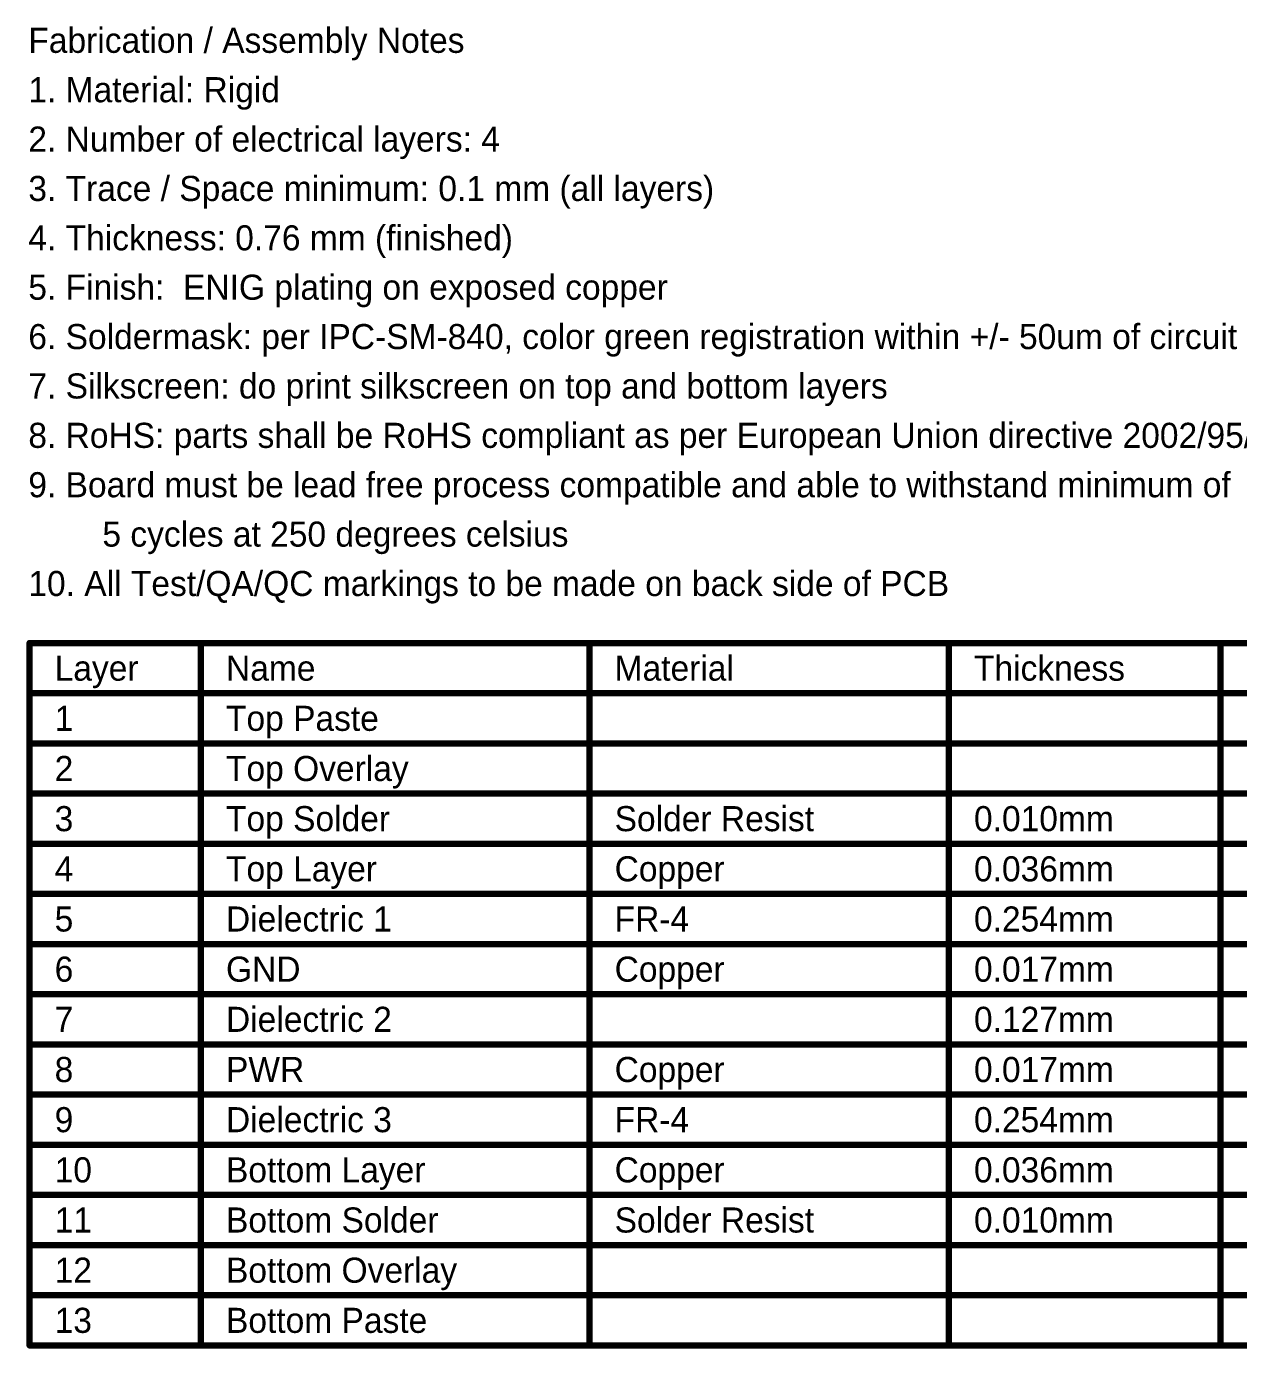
# Model space of a CAD drawing. Header units: millimetres. Extents: x 80 to 196, y 80 to 246.
# Drawn here: x 79.9 to 153.6, y 166.1 to 246.4 of the extents above; entities that cross this region are included whole.
import ezdxf

# ---------------------------------------------------------------- set-up
doc = ezdxf.new("R2010")
doc.units = ezdxf.units.MM
doc.layers.add('DrillDrawing', color=1, linetype='Continuous')

msp = doc.modelspace()

# ---------------------------------------------------------------- linework, layer by layer
at = {"layer": 'DrillDrawing', "const_width": 0.381}
for points in [[(80.089, 166.287), (80.089, 208.959)], [(80.089, 208.959), (195.375, 208.959)], [(90.501, 166.287), (90.501, 208.959)], [(114.117, 166.287), (114.117, 208.959)], [(135.955, 166.287), (135.955, 208.959)], [(152.46, 166.287), (152.46, 208.959)], [(80.089, 205.911), (195.375, 205.911)], [(80.089, 202.863), (90.501, 202.863)], [(90.501, 202.863), (114.117, 202.863)], [(114.117, 202.863), (135.955, 202.863)], [(135.955, 202.863), (152.46, 202.863)], [(152.46, 202.863), (166.935, 202.863)], [(80.089, 199.815), (90.501, 199.815)], [(90.501, 199.815), (114.117, 199.815)], [(114.117, 199.815), (135.955, 199.815)], [(135.955, 199.815), (152.46, 199.815)], [(152.46, 199.815), (166.935, 199.815)], [(80.089, 196.767), (90.501, 196.767)], [(90.501, 196.767), (114.117, 196.767)], [(114.117, 196.767), (135.955, 196.767)], [(135.955, 196.767), (152.46, 196.767)], [(152.46, 196.767), (166.935, 196.767)], [(80.089, 193.719), (90.501, 193.719)], [(90.501, 193.719), (114.117, 193.719)], [(114.117, 193.719), (135.955, 193.719)], [(135.955, 193.719), (152.46, 193.719)], [(152.46, 193.719), (166.935, 193.719)], [(80.089, 190.671), (90.501, 190.671)], [(90.501, 190.671), (114.117, 190.671)], [(114.117, 190.671), (135.955, 190.671)], [(135.955, 190.671), (152.46, 190.671)], [(152.46, 190.671), (166.935, 190.671)], [(80.089, 187.623), (90.501, 187.623)], [(90.501, 187.623), (114.117, 187.623)], [(114.117, 187.623), (135.955, 187.623)], [(135.955, 187.623), (152.46, 187.623)], [(152.46, 187.623), (166.935, 187.623)], [(80.089, 184.575), (90.501, 184.575)], [(90.501, 184.575), (114.117, 184.575)], [(114.117, 184.575), (135.955, 184.575)], [(135.955, 184.575), (152.46, 184.575)], [(152.46, 184.575), (166.935, 184.575)], [(80.089, 181.527), (90.501, 181.527)], [(90.501, 181.527), (114.117, 181.527)], [(114.117, 181.527), (135.955, 181.527)], [(135.955, 181.527), (152.46, 181.527)], [(152.46, 181.527), (166.935, 181.527)], [(80.089, 178.479), (90.501, 178.479)], [(90.501, 178.479), (114.117, 178.479)], [(114.117, 178.479), (135.955, 178.479)], [(135.955, 178.479), (152.46, 178.479)], [(152.46, 178.479), (166.935, 178.479)], [(80.089, 175.431), (90.501, 175.431)], [(90.501, 175.431), (114.117, 175.431)], [(114.117, 175.431), (135.955, 175.431)], [(135.955, 175.431), (152.46, 175.431)], [(152.46, 175.431), (166.935, 175.431)], [(80.089, 172.383), (90.501, 172.383)], [(90.501, 172.383), (114.117, 172.383)], [(114.117, 172.383), (135.955, 172.383)], [(135.955, 172.383), (152.46, 172.383)], [(152.46, 172.383), (166.935, 172.383)], [(80.089, 169.335), (90.501, 169.335)], [(90.501, 169.335), (114.117, 169.335)], [(114.117, 169.335), (135.955, 169.335)], [(135.955, 169.335), (152.46, 169.335)], [(152.46, 169.335), (166.935, 169.335)], [(80.089, 166.287), (90.501, 166.287)], [(90.501, 166.287), (114.117, 166.287)], [(114.117, 166.287), (135.955, 166.287)], [(135.955, 166.287), (152.46, 166.287)], [(152.46, 166.287), (166.935, 166.287)]]:
    msp.add_lwpolyline(points, dxfattribs=at)
at = {"layer": 'DrillDrawing', "const_width": 0.191}
for points in [[(79.994, 208.959, 1), (80.184, 208.959, 1)], [(79.994, 208.959, 1), (80.184, 208.959, 1)], [(90.406, 208.959, 1), (90.596, 208.959, 1)], [(114.021, 208.959, 1), (114.212, 208.959, 1)], [(135.859, 208.959, 1), (136.05, 208.959, 1)], [(152.365, 208.959, 1), (152.556, 208.959, 1)], [(79.994, 205.911, 1), (80.184, 205.911, 1)], [(79.994, 202.863, 1), (80.184, 202.863, 1)], [(90.406, 202.863, 1), (90.596, 202.863, 1)], [(90.406, 202.863, 1), (90.596, 202.863, 1)], [(114.021, 202.863, 1), (114.212, 202.863, 1)], [(114.021, 202.863, 1), (114.212, 202.863, 1)], [(135.859, 202.863, 1), (136.05, 202.863, 1)], [(135.859, 202.863, 1), (136.05, 202.863, 1)], [(152.365, 202.863, 1), (152.556, 202.863, 1)], [(152.365, 202.863, 1), (152.556, 202.863, 1)], [(79.994, 199.815, 1), (80.184, 199.815, 1)], [(90.406, 199.815, 1), (90.596, 199.815, 1)], [(90.406, 199.815, 1), (90.596, 199.815, 1)], [(114.021, 199.815, 1), (114.212, 199.815, 1)], [(114.021, 199.815, 1), (114.212, 199.815, 1)], [(135.859, 199.815, 1), (136.05, 199.815, 1)], [(135.859, 199.815, 1), (136.05, 199.815, 1)], [(152.365, 199.815, 1), (152.556, 199.815, 1)], [(152.365, 199.815, 1), (152.556, 199.815, 1)], [(79.994, 196.767, 1), (80.184, 196.767, 1)], [(90.406, 196.767, 1), (90.596, 196.767, 1)], [(90.406, 196.767, 1), (90.596, 196.767, 1)], [(114.021, 196.767, 1), (114.212, 196.767, 1)], [(114.021, 196.767, 1), (114.212, 196.767, 1)], [(135.859, 196.767, 1), (136.05, 196.767, 1)], [(135.859, 196.767, 1), (136.05, 196.767, 1)], [(152.365, 196.767, 1), (152.556, 196.767, 1)], [(152.365, 196.767, 1), (152.556, 196.767, 1)], [(79.994, 193.719, 1), (80.184, 193.719, 1)], [(90.406, 193.719, 1), (90.596, 193.719, 1)], [(90.406, 193.719, 1), (90.596, 193.719, 1)], [(114.021, 193.719, 1), (114.212, 193.719, 1)], [(114.021, 193.719, 1), (114.212, 193.719, 1)], [(135.859, 193.719, 1), (136.05, 193.719, 1)], [(135.859, 193.719, 1), (136.05, 193.719, 1)], [(152.365, 193.719, 1), (152.556, 193.719, 1)], [(152.365, 193.719, 1), (152.556, 193.719, 1)], [(79.994, 190.671, 1), (80.184, 190.671, 1)], [(90.406, 190.671, 1), (90.596, 190.671, 1)], [(90.406, 190.671, 1), (90.596, 190.671, 1)], [(114.021, 190.671, 1), (114.212, 190.671, 1)], [(114.021, 190.671, 1), (114.212, 190.671, 1)], [(135.859, 190.671, 1), (136.05, 190.671, 1)], [(135.859, 190.671, 1), (136.05, 190.671, 1)], [(152.365, 190.671, 1), (152.556, 190.671, 1)], [(152.365, 190.671, 1), (152.556, 190.671, 1)], [(79.994, 187.623, 1), (80.184, 187.623, 1)], [(90.406, 187.623, 1), (90.596, 187.623, 1)], [(90.406, 187.623, 1), (90.596, 187.623, 1)], [(114.021, 187.623, 1), (114.212, 187.623, 1)], [(114.021, 187.623, 1), (114.212, 187.623, 1)], [(135.859, 187.623, 1), (136.05, 187.623, 1)], [(135.859, 187.623, 1), (136.05, 187.623, 1)], [(152.365, 187.623, 1), (152.556, 187.623, 1)], [(152.365, 187.623, 1), (152.556, 187.623, 1)], [(79.994, 184.575, 1), (80.184, 184.575, 1)], [(90.406, 184.575, 1), (90.596, 184.575, 1)], [(90.406, 184.575, 1), (90.596, 184.575, 1)], [(114.021, 184.575, 1), (114.212, 184.575, 1)], [(114.021, 184.575, 1), (114.212, 184.575, 1)], [(135.859, 184.575, 1), (136.05, 184.575, 1)], [(135.859, 184.575, 1), (136.05, 184.575, 1)], [(152.365, 184.575, 1), (152.556, 184.575, 1)], [(152.365, 184.575, 1), (152.556, 184.575, 1)], [(79.994, 181.527, 1), (80.184, 181.527, 1)], [(90.406, 181.527, 1), (90.596, 181.527, 1)], [(90.406, 181.527, 1), (90.596, 181.527, 1)], [(114.021, 181.527, 1), (114.212, 181.527, 1)], [(114.021, 181.527, 1), (114.212, 181.527, 1)], [(135.859, 181.527, 1), (136.05, 181.527, 1)], [(135.859, 181.527, 1), (136.05, 181.527, 1)], [(152.365, 181.527, 1), (152.556, 181.527, 1)], [(152.365, 181.527, 1), (152.556, 181.527, 1)], [(79.994, 178.479, 1), (80.184, 178.479, 1)], [(90.406, 178.479, 1), (90.596, 178.479, 1)], [(90.406, 178.479, 1), (90.596, 178.479, 1)], [(114.021, 178.479, 1), (114.212, 178.479, 1)], [(114.021, 178.479, 1), (114.212, 178.479, 1)], [(135.859, 178.479, 1), (136.05, 178.479, 1)], [(135.859, 178.479, 1), (136.05, 178.479, 1)], [(152.365, 178.479, 1), (152.556, 178.479, 1)], [(152.365, 178.479, 1), (152.556, 178.479, 1)], [(79.994, 175.431, 1), (80.184, 175.431, 1)], [(90.406, 175.431, 1), (90.596, 175.431, 1)], [(90.406, 175.431, 1), (90.596, 175.431, 1)], [(114.021, 175.431, 1), (114.212, 175.431, 1)], [(114.021, 175.431, 1), (114.212, 175.431, 1)], [(135.859, 175.431, 1), (136.05, 175.431, 1)], [(135.859, 175.431, 1), (136.05, 175.431, 1)], [(152.365, 175.431, 1), (152.556, 175.431, 1)], [(152.365, 175.431, 1), (152.556, 175.431, 1)], [(79.994, 172.383, 1), (80.184, 172.383, 1)], [(90.406, 172.383, 1), (90.596, 172.383, 1)], [(90.406, 172.383, 1), (90.596, 172.383, 1)], [(114.021, 172.383, 1), (114.212, 172.383, 1)], [(114.021, 172.383, 1), (114.212, 172.383, 1)], [(135.859, 172.383, 1), (136.05, 172.383, 1)], [(135.859, 172.383, 1), (136.05, 172.383, 1)], [(152.365, 172.383, 1), (152.556, 172.383, 1)], [(152.365, 172.383, 1), (152.556, 172.383, 1)], [(79.994, 169.335, 1), (80.184, 169.335, 1)], [(90.406, 169.335, 1), (90.596, 169.335, 1)], [(90.406, 169.335, 1), (90.596, 169.335, 1)], [(114.021, 169.335, 1), (114.212, 169.335, 1)], [(114.021, 169.335, 1), (114.212, 169.335, 1)], [(135.859, 169.335, 1), (136.05, 169.335, 1)], [(135.859, 169.335, 1), (136.05, 169.335, 1)], [(152.365, 169.335, 1), (152.556, 169.335, 1)], [(152.365, 169.335, 1), (152.556, 169.335, 1)], [(79.994, 166.287, 1), (80.184, 166.287, 1)], [(79.994, 166.287, 1), (80.184, 166.287, 1)], [(90.406, 166.287, 1), (90.596, 166.287, 1)], [(90.406, 166.287, 1), (90.596, 166.287, 1)], [(90.406, 166.287, 1), (90.596, 166.287, 1)], [(114.021, 166.287, 1), (114.212, 166.287, 1)], [(114.021, 166.287, 1), (114.212, 166.287, 1)], [(114.021, 166.287, 1), (114.212, 166.287, 1)], [(135.859, 166.287, 1), (136.05, 166.287, 1)], [(135.859, 166.287, 1), (136.05, 166.287, 1)], [(135.859, 166.287, 1), (136.05, 166.287, 1)], [(152.365, 166.287, 1), (152.556, 166.287, 1)], [(152.365, 166.287, 1), (152.556, 166.287, 1)], [(152.365, 166.287, 1), (152.556, 166.287, 1)]]:
    msp.add_lwpolyline(points, format="xyb", close=True, dxfattribs=at)

# ---------------------------------------------------------------- texts
at = {"layer": 'DrillDrawing'}
for s, p in [('Fabrication / Assembly Notes', (80.014, 244.817)), ('1. Material: Rigid', (80.014, 241.817)), ('2. Number of electrical layers: 4', (80.014, 238.817)), ('3. Trace / Space minimum: 0.1 mm (all layers)', (80.014, 235.817)), ('4. Thickness: 0.76 mm (finished)', (80.014, 232.817)), ('5. Finish:  ENIG plating on exposed copper', (80.014, 229.817)), ('6. Soldermask: per IPC-SM-840, color green registration within +/- 50um of circuit layer', (80.014, 226.817)), ('7. Silkscreen: do print silkscreen on top and bottom layers', (80.014, 223.817)), ('8. RoHS: parts shall be RoHS compliant as per European Union directive 2002/95/EC', (80.014, 220.817)), ('9. Board must be lead free process compatible and able to withstand minimum of', (80.014, 217.817)), ('5 cycles at 250 degrees celsius', (84.514, 214.817)), ('10. All Test/QA/QC markings to be made on back side of PCB', (80.014, 211.817)), ('Layer', (81.613, 206.673)), ('Name', (92.025, 206.673)), ('Material', (115.641, 206.673)), ('Thickness', (137.479, 206.673)), ('1', (81.613, 203.625)), ('Top Paste', (92.025, 203.625)), ('2', (81.613, 200.577)), ('Top Overlay', (92.025, 200.577)), ('3', (81.613, 197.529)), ('Top Solder', (92.025, 197.529)), ('Solder Resist', (115.641, 197.529)), ('0.010mm', (137.479, 197.529)), ('4', (81.613, 194.481)), ('Top Layer', (92.025, 194.481)), ('Copper', (115.641, 194.481)), ('0.036mm', (137.479, 194.481)), ('5', (81.613, 191.433)), ('Dielectric 1', (92.025, 191.433)), ('FR-4', (115.641, 191.433)), ('0.254mm', (137.479, 191.433)), ('6', (81.613, 188.385)), ('GND', (92.025, 188.385)), ('Copper', (115.641, 188.385)), ('0.017mm', (137.479, 188.385)), ('7', (81.613, 185.337)), ('Dielectric 2', (92.025, 185.337)), ('0.127mm', (137.479, 185.337)), ('8', (81.613, 182.289)), ('PWR', (92.025, 182.289)), ('Copper', (115.641, 182.289)), ('0.017mm', (137.479, 182.289)), ('9', (81.613, 179.241)), ('Dielectric 3', (92.025, 179.241)), ('FR-4', (115.641, 179.241)), ('0.254mm', (137.479, 179.241)), ('10', (81.613, 176.193)), ('Bottom Layer', (92.025, 176.193)), ('Copper', (115.641, 176.193)), ('0.036mm', (137.479, 176.193)), ('11', (81.613, 173.145)), ('Bottom Solder', (92.025, 173.145)), ('Solder Resist', (115.641, 173.145)), ('0.010mm', (137.479, 173.145)), ('12', (81.613, 170.097)), ('Bottom Overlay', (92.025, 170.097)), ('13', (81.613, 167.049)), ('Bottom Paste', (92.025, 167.049))]:
    msp.add_text(s, height=1.524, dxfattribs=at).set_placement(p)

doc.saveas('drawing.dxf')
